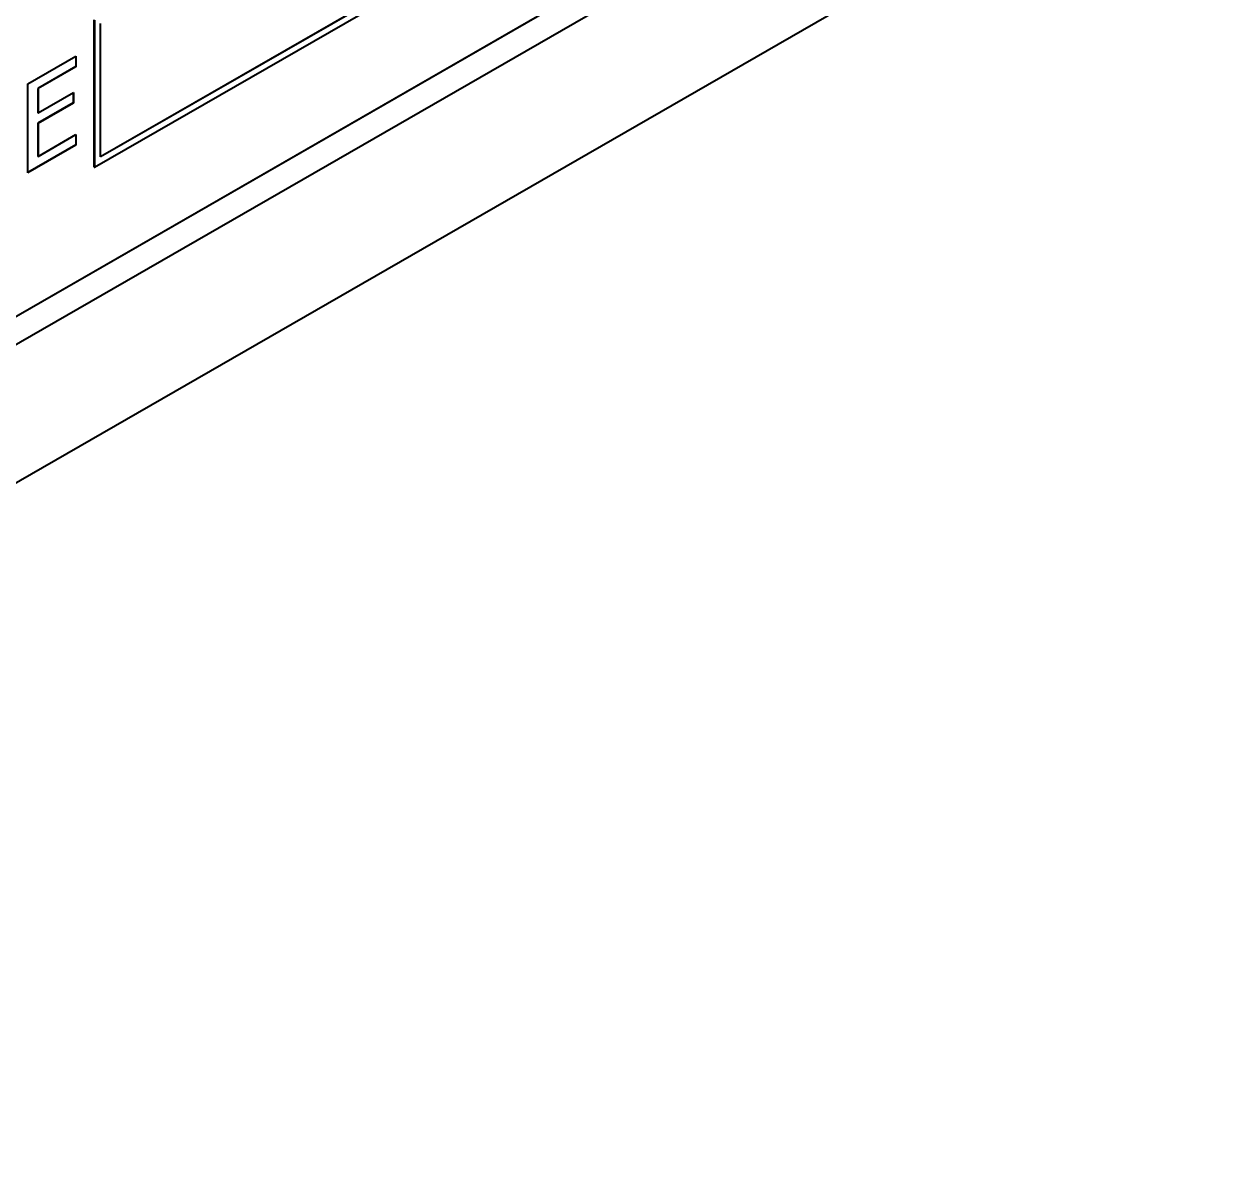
# Model space of a CAD drawing. Header units: inches. Extents: x 6934 to 18973, y 4254 to 7629.
# Drawn here: x 11216.67 to 11244.8, y 6509.18 to 6535.79 of the extents above; entities that cross this region are included whole.
import ezdxf

# ---------------------------------------------------------------- set-up
doc = ezdxf.new("R2010")
doc.units = ezdxf.units.IN
doc.header["$MEASUREMENT"] = 0
doc.layers.add('POWER SUPPLY CASE OUTLINE$0$가시적인 것(ISO)', color=3, linetype='Continuous', lineweight=40, true_color=0x00ff00)

msp = doc.modelspace()

# ---------------------------------------------------------------- linework, layer by layer
at = {"layer": 'POWER SUPPLY CASE OUTLINE$0$가시적인 것(ISO)'}
for p, q in [((11195.23, 6516.665), (11267.728, 6558.413)), ((11267.734, 6558.41), (11195.231, 6516.659)), ((11273.904, 6558.045), (11189.051, 6509.182)), ((11194.713, 6515.706), (11268.252, 6558.055)), ((11218.331, 6532.413), (11237.281, 6543.326)), ((11218.472, 6532.665), (11237.134, 6543.411)), ((11237.14, 6543.408), (11218.472, 6532.658)), ((11218.325, 6532.416), (11218.325, 6535.883)), ((11218.331, 6535.88), (11218.331, 6532.413)), ((11218.472, 6532.658), (11218.472, 6535.798)), ((11216.759, 6534.376), (11217.891, 6535.028)), ((11217.886, 6535.025), (11217.886, 6534.784)), ((11217.891, 6535.028), (11217.891, 6534.781)), ((11217.886, 6534.784), (11216.994, 6534.27)), ((11217.891, 6534.781), (11217, 6534.267)), ((11217.886, 6534.784), (11217.891, 6534.781)), ((11216.759, 6532.283), (11216.759, 6534.376)), ((11216.994, 6534.27), (11216.994, 6533.697)), ((11216.994, 6534.27), (11217, 6534.267)), ((11217, 6534.267), (11217, 6533.694)), ((11217, 6533.694), (11217.831, 6534.173)), ((11217.826, 6534.17), (11217.826, 6533.928)), ((11217.831, 6534.173), (11217.831, 6533.925)), ((11217.826, 6533.928), (11216.994, 6533.449)), ((11217.831, 6533.925), (11217, 6533.446)), ((11217.826, 6533.928), (11217.831, 6533.925)), ((11216.994, 6533.697), (11217, 6533.694)), ((11216.994, 6533.449), (11216.994, 6532.673)), ((11216.994, 6533.449), (11217, 6533.446)), ((11217, 6533.446), (11217, 6532.669)), ((11217.886, 6532.939), (11216.759, 6532.29)), ((11217.891, 6532.935), (11216.759, 6532.283)), ((11217, 6532.669), (11217.891, 6533.183)), ((11217.886, 6533.18), (11217.886, 6532.939)), ((11217.886, 6532.939), (11217.891, 6532.935)), ((11217.891, 6533.183), (11217.891, 6532.935)), ((11216.994, 6532.673), (11217, 6532.669)), ((11218.325, 6532.416), (11218.331, 6532.413))]:
    msp.add_line(p, q, dxfattribs=at)

doc.saveas('drawing.dxf')
